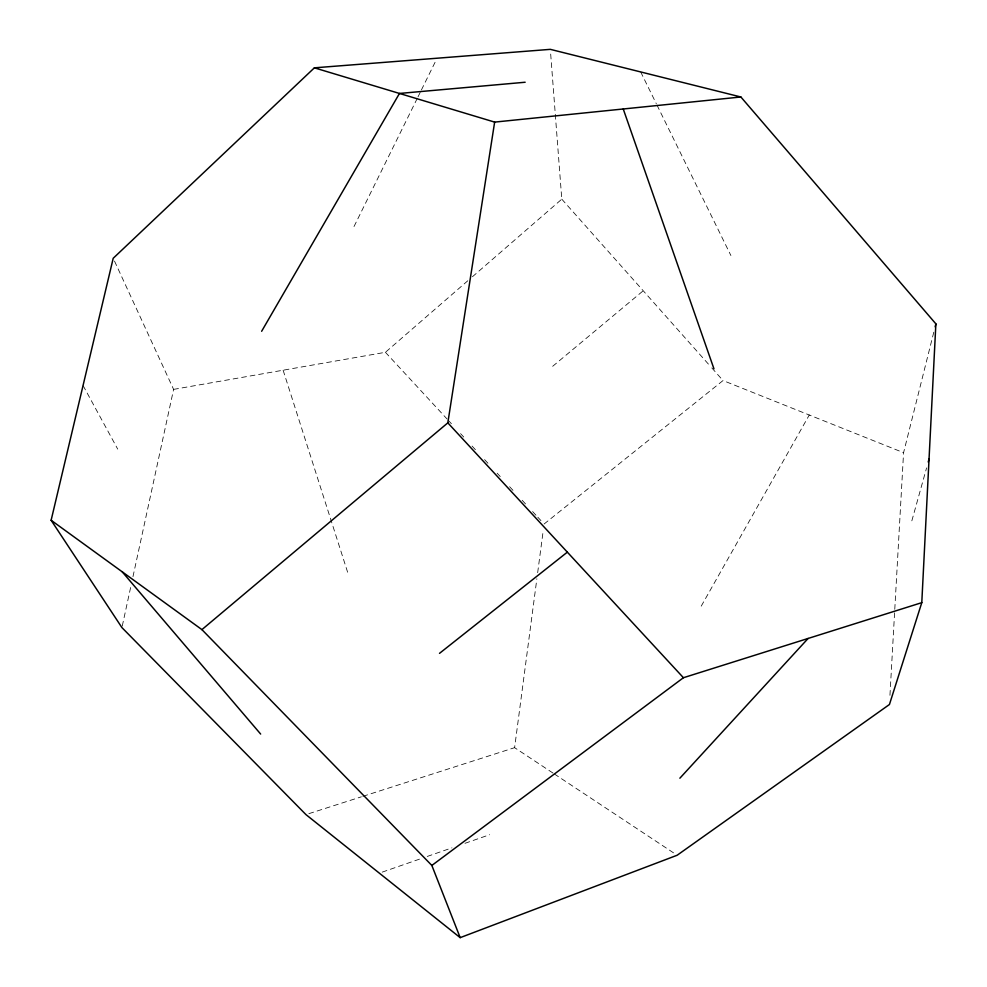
<?xml version="1.0" encoding="UTF-8"?>
<svg xmlns="http://www.w3.org/2000/svg" width="987" height="987" viewBox="0 0 987 987"><rect width="100%" height="100%" fill="white"/><g stroke="black" fill="none" stroke-linecap="round" stroke-linejoin="round"><path stroke-width="0.74" stroke-dasharray="4.93 3.7" d="M889.953 695.292L894.691 610.842M894.777 609.312L903.574 452.688L934.023 331.25M553.004 773.068L514.609 747.665L536.866 578.777M537.668 572.694L543.294 530.093M122.252 626.091L131.024 585.636M132.974 576.655L173.601 389.384L113.209 258.273M911.84 520.828L926.583 467.887M354.012 226.541L417.328 98.231M418.007 96.849L420.733 91.335M421.412 89.953L435.711 60.984M701.226 606.141L809.266 415.009M173.601 389.384L385.423 352.297L467.801 280.764M472.44 276.742L561.788 199.164L550.561 52.41M552.683 366.3L643.228 290.77M544.096 524.011L723.039 380.55L903.574 452.688M382.216 872.126L421.424 858.468M427.235 856.445L451.91 847.858M464.988 843.305L489.663 834.718M308.869 813.658L361.39 796.805M362.858 796.336L514.609 747.665M554.275 773.919L674.59 853.545M385.423 352.297L447.012 418.944M448.049 420.08L452.231 424.595M460.584 433.638L463.717 437.019M472.057 446.062L476.24 450.578M484.592 459.621L488.762 464.137M497.115 473.168L500.249 476.561M509.637 486.727L513.82 491.242M522.172 500.286L527.391 505.936M532.61 511.574L536.78 516.102M537.829 517.225L540.962 520.618M561.788 199.164L710.788 366.769M711.812 367.917L723.039 380.55M83.056 385.51L117.712 449.11M640.686 71.94L656.293 103.684M656.972 105.066L730.898 255.534M283.121 370.211L347.621 572.213"/><path stroke-width="1.48" d="M921.784 602.65L935.873 323.847L740.867 96.985L550.327 49.35L314.384 67.832L113.209 258.273L51.127 520.26L121.919 627.584L305.945 814.596L460.176 937.65L677.144 855.248L889.435 704.508L921.784 602.65L683.423 677.724L431.85 865.451L460.176 937.65M51.127 520.26L201.916 629.62L447.827 422.855L494.647 122.104L740.867 96.985M935.133 326.808L935.873 323.847M928.224 462.002L929.038 459.054M261.641 331.274L399.464 93.444L525.158 82.242M679.87 778.212L808.106 638.453M439.499 653.357L567.34 552.152M314.384 67.832L494.647 122.104M201.916 629.62L431.85 865.451M447.827 422.855L683.423 677.724M122.24 571.843L260.654 734.057M623.241 108.989L713.971 368.867"/></g></svg>
